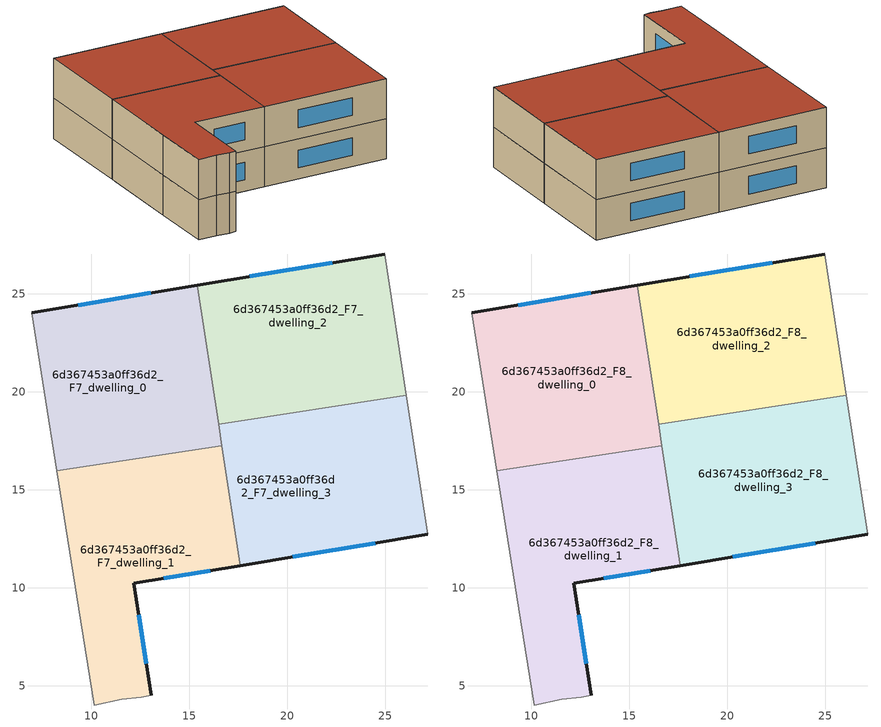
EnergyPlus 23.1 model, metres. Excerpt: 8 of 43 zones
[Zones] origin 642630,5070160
6d367453a0ff36d2_F7_dwelling_0
 floor to 6d367453a0ff36d2_F6_dwelling_0 (EU_floor_Construction): 13.42,25.11 14.75,16.96 8.24,15.96 6.95,24.03 z21
 floor to 6d367453a0ff36d2_F6_dwelling_2 (EU_floor_Construction): 15.4,25.44 16.12,20.7 14.19,20.38 13.42,25.11 z21
 floor to 6d367453a0ff36d2_F6_dwelling_4 (EU_floor_Construction): 16.12,20.7 16.5,18.29 14.58,17.98 14.19,20.38 z21
 floor to 6d367453a0ff36d2_F6_dwelling_3 (EU_floor_Construction): 16.5,18.29 16.66,17.26 14.75,16.96 14.58,17.98 z21
 wall outside (EU_wall_Construction): 15.4,25.44 6.95,24.03 z21:24
 wall to 6d367453a0ff36d2_F7_dwelling_1 (EU_wall_Construction): 8.24,15.96 16.66,17.26 z21:24
 wall adiabatic (EU_wall_Construction): 6.95,24.03 8.24,15.96 z21:24
 wall to 6d367453a0ff36d2_F7_dwelling_2 (EU_wall_Construction): 16.49,18.34 15.4,25.44 z21:24
 wall to 6d367453a0ff36d2_F7_dwelling_3 (EU_wall_Construction): 16.66,17.26 16.49,18.34 z21:24
 window (EU_Window_Construction): 13.03,25.04 9.32,24.43 z21.84:23.16
6d367453a0ff36d2_F7_dwelling_1
 floor to 6d367453a0ff36d2_F6_dwelling_1 (EU_floor_Construction): 14.8,16.66 15.75,10.82 12.16,10.22 13.05,4.52 12.55,4.42 11.55,4.32 10.15,4.02 9.35,8.92 8.29,15.6 z21
 floor to 6d367453a0ff36d2_F6_dwelling_0 (EU_floor_Construction): 14.75,16.96 14.8,16.66 8.29,15.6 8.24,15.96 z21
 floor to 6d367453a0ff36d2_F6_dwelling_3 (EU_floor_Construction): 16.66,17.26 17.6,11.13 15.75,10.82 14.75,16.96 z21
 wall outside (EU_wall_Construction): 13.05,4.52 12.16,10.22 17.6,11.13 z21:24
 wall adiabatic (EU_wall_Construction): 8.24,15.96 9.35,8.92 10.15,4.02 11.55,4.32 12.55,4.42 13.05,4.52 z21:24
 wall to 6d367453a0ff36d2_F7_dwelling_3 (EU_wall_Construction): 17.6,11.13 16.66,17.26 z21:24
 window (EU_Window_Construction): 13.68,10.47 16.07,10.87 / 12.8,6.12 12.41,8.62 z21.84:23.16
6d367453a0ff36d2_F7_dwelling_2
 floor to 6d367453a0ff36d2_F6_dwelling_2 (EU_floor_Construction): 24.97,27.03 25.7,22.26 16.12,20.7 15.4,25.44 z21
 floor to 6d367453a0ff36d2_F6_dwelling_4 (EU_floor_Construction): 25.7,22.26 26.08,19.82 16.49,18.34 16.12,20.7 z21
 wall outside (EU_wall_Construction): 24.97,27.03 15.4,25.44 z21:24
 wall adiabatic (EU_wall_Construction): 26.08,19.82 24.97,27.03 z21:24
 wall to 6d367453a0ff36d2_F7_dwelling_3 (EU_wall_Construction): 16.49,18.34 26.08,19.82 z21:24
 window (EU_Window_Construction): 22.29,26.58 18.08,25.88 z21.84:23.16
6d367453a0ff36d2_F7_dwelling_3
 floor to 6d367453a0ff36d2_F6_dwelling_3 (EU_floor_Construction): 22.24,19.22 23.4,12.09 17.6,11.13 16.5,18.29 z21
 floor to 6d367453a0ff36d2_F6_dwelling_4 (EU_floor_Construction): 26.08,19.82 27.17,12.72 23.4,12.09 22.24,19.22 16.5,18.29 16.49,18.34 z21
 wall outside (EU_wall_Construction): 17.6,11.13 27.17,12.72 z21:24
 wall adiabatic (EU_wall_Construction): 27.17,12.72 26.08,19.82 z21:24
 window (EU_Window_Construction): 20.28,11.57 24.49,12.27 z21.84:23.16
6d367453a0ff36d2_F8_dwelling_0
 floor to 6d367453a0ff36d2_F7_dwelling_0 (EU_floor_Construction): 15.4,25.44 16.66,17.26 8.24,15.96 6.95,24.03 z24
 wall outside (EU_wall_Construction): 15.4,25.44 6.95,24.03 z24:27
 wall to 6d367453a0ff36d2_F8_dwelling_1 (EU_wall_Construction): 8.24,15.96 16.66,17.26 z24:27
 wall adiabatic (EU_wall_Construction): 6.95,24.03 8.24,15.96 z24:27
 wall to 6d367453a0ff36d2_F8_dwelling_2 (EU_wall_Construction): 16.49,18.34 15.4,25.44 z24:27
 wall to 6d367453a0ff36d2_F8_dwelling_3 (EU_wall_Construction): 16.66,17.26 16.49,18.34 z24:27
 window (EU_Window_Construction): 13.03,25.04 9.32,24.43 z24.84:26.16
 roof outside (EU_roof_Construction): 16.66,17.26 15.4,25.44 6.95,24.03 8.24,15.96 z27
6d367453a0ff36d2_F8_dwelling_1
 floor to 6d367453a0ff36d2_F7_dwelling_1 (EU_floor_Construction): 16.66,17.26 17.6,11.13 12.16,10.22 13.05,4.52 12.55,4.42 11.55,4.32 10.15,4.02 9.35,8.92 8.24,15.96 z24
 wall outside (EU_wall_Construction): 13.05,4.52 12.16,10.22 17.6,11.13 z24:27
 wall adiabatic (EU_wall_Construction): 8.24,15.96 9.35,8.92 10.15,4.02 11.55,4.32 12.55,4.42 13.05,4.52 z24:27
 wall to 6d367453a0ff36d2_F8_dwelling_3 (EU_wall_Construction): 17.6,11.13 16.66,17.26 z24:27
 window (EU_Window_Construction): 13.68,10.47 16.07,10.87 / 12.8,6.12 12.41,8.62 z24.84:26.16
 roof outside (EU_roof_Construction): 13.05,4.52 12.16,10.22 17.6,11.13 16.66,17.26 8.24,15.96 9.35,8.92 10.15,4.02 11.55,4.32 12.55,4.42 z27
6d367453a0ff36d2_F8_dwelling_2
 floor to 6d367453a0ff36d2_F7_dwelling_2 (EU_floor_Construction): 24.97,27.03 26.08,19.82 16.49,18.34 15.4,25.44 z24
 wall outside (EU_wall_Construction): 24.97,27.03 15.4,25.44 z24:27
 wall adiabatic (EU_wall_Construction): 26.08,19.82 24.97,27.03 z24:27
 wall to 6d367453a0ff36d2_F8_dwelling_3 (EU_wall_Construction): 16.49,18.34 26.08,19.82 z24:27
 window (EU_Window_Construction): 22.29,26.58 18.08,25.88 z24.84:26.16
 roof outside (EU_roof_Construction): 26.08,19.82 24.97,27.03 15.4,25.44 16.49,18.34 z27
6d367453a0ff36d2_F8_dwelling_3
 floor to 6d367453a0ff36d2_F7_dwelling_3 (EU_floor_Construction): 26.08,19.82 27.17,12.72 17.6,11.13 16.49,18.34 z24
 wall outside (EU_wall_Construction): 17.6,11.13 27.17,12.72 z24:27
 wall adiabatic (EU_wall_Construction): 27.17,12.72 26.08,19.82 z24:27
 window (EU_Window_Construction): 20.28,11.57 24.49,12.27 z24.84:26.16
 roof outside (EU_roof_Construction): 27.17,12.72 26.08,19.82 16.49,18.34 17.6,11.13 z27
[Building]
EU S2 Campaign: North Axis=0; Terrain=City; Solar Distribution=FullExterior
[Site:Location]
Lyon-Bron: Latitude=45.75; Longitude=5; Time Zone=1; Elevation=198
[SizingPeriod:WeatherFileDays]
AnnualSizingPeriod: Begin Month=1; Begin Day of Month=1; End Month=12; End Day of Month=31; Day of Week for Start Day=Monday; Use Weather File Daylight Saving Period=No; Use Weather File Rain and Snow Indicators=No
[MATERIAL]
EU_InternalMass_Material: Roughness=MediumRough; Thickness=0.1; Conductivity=1; Density=1800; Specific Heat=900; Thermal Absorptance=0.9; Solar Absorptance=0.7; Visible Absorptance=0.7
[MATERIAL:NOMASS] Roughness=MediumRough; Thermal Absorptance=0.9; Solar Absorptance=0.7; Visible Absorptance=0.7
Name | Thermal Resistance
EU_wall_NoMass | 0.776494
EU_roof_NoMass | 0.486893
EU_floor_NoMass | 0.421597
[WINDOWMATERIAL:SIMPLEGLAZINGSYSTEM]
EU_Window_SimpleGlazing: UFactor=4.24961; Solar Heat Gain Coefficient=0.83; Visible Transmittance=0.83
[CONSTRUCTION]
EU_wall_Construction: EU_wall_NoMass
EU_roof_Construction: EU_roof_NoMass
EU_floor_Construction: EU_floor_NoMass
EU_Window_Construction: EU_Window_SimpleGlazing
EU_InternalMass_Construction: EU_InternalMass_Material
[ZONE] Type=1; Multiplier=1; Ceiling Height=autocalculate; Floor Area=autocalculate; Part of Total Floor Area=Yes
Name | Volume
6d367453a0ff36d2_F7_dwelling_0; 6d367453a0ff36d2_F8_dwelling_0 | 210.665
6d367453a0ff36d2_F7_dwelling_1; 6d367453a0ff36d2_F8_dwelling_1 | 210.687
6d367453a0ff36d2_F7_dwelling_2; 6d367453a0ff36d2_F8_dwelling_2 | 210.693
6d367453a0ff36d2_F7_dwelling_3; 6d367453a0ff36d2_F8_dwelling_3 | 210.69
[INTERNALMASS] Construction=EU_InternalMass_Construction
Name | Zone or ZoneList | Surface Area
6d367453a0ff36d2_F7_dwelling_0_EU_InternalMass | 6d367453a0ff36d2_F7_dwelling_0 | 70.221
6d367453a0ff36d2_F7_dwelling_1_EU_InternalMass | 6d367453a0ff36d2_F7_dwelling_1 | 70.2276
6d367453a0ff36d2_F7_dwelling_2_EU_InternalMass | 6d367453a0ff36d2_F7_dwelling_2 | 70.2302
6d367453a0ff36d2_F7_dwelling_3_EU_InternalMass | 6d367453a0ff36d2_F7_dwelling_3 | 70.2313
6d367453a0ff36d2_F8_dwelling_0_EU_InternalMass | 6d367453a0ff36d2_F8_dwelling_0 | 70.221
6d367453a0ff36d2_F8_dwelling_1_EU_InternalMass | 6d367453a0ff36d2_F8_dwelling_1 | 70.2276
6d367453a0ff36d2_F8_dwelling_2_EU_InternalMass | 6d367453a0ff36d2_F8_dwelling_2 | 70.2302
6d367453a0ff36d2_F8_dwelling_3_EU_InternalMass | 6d367453a0ff36d2_F8_dwelling_3 | 70.2313
[OTHEREQUIPMENT] Fuel Type=Electricity; Design Level Calculation Method=Watts/Area; Power per Zone Floor Area=1; Fraction Latent=0; Fraction Radiant=0; Fraction Lost=0; Carbon Dioxide Generation Rate=0; EndUse Subcategory=EU_Step8_InternalGains
Name | Zone or ZoneList or Space or SpaceList | Schedule
EU_Step8_InternalGain_6d367453a0ff36d2_F7_dwelling_0_f000 | 6d367453a0ff36d2_F7_dwelling_0 | EU_Step8_GainSchedule_6d367453a0ff36d2_F7_dwelling_0_f000
EU_Step8_InternalGain_6d367453a0ff36d2_F7_dwelling_1_f000 | 6d367453a0ff36d2_F7_dwelling_1 | EU_Step8_GainSchedule_6d367453a0ff36d2_F7_dwelling_1_f000
EU_Step8_InternalGain_6d367453a0ff36d2_F7_dwelling_2_f000 | 6d367453a0ff36d2_F7_dwelling_2 | EU_Step8_GainSchedule_6d367453a0ff36d2_F7_dwelling_2_f000
EU_Step8_InternalGain_6d367453a0ff36d2_F7_dwelling_3_f000 | 6d367453a0ff36d2_F7_dwelling_3 | EU_Step8_GainSchedule_6d367453a0ff36d2_F7_dwelling_3_f000
EU_Step8_InternalGain_6d367453a0ff36d2_F8_dwelling_0_f000 | 6d367453a0ff36d2_F8_dwelling_0 | EU_Step8_GainSchedule_6d367453a0ff36d2_F8_dwelling_0_f000
EU_Step8_InternalGain_6d367453a0ff36d2_F8_dwelling_1_f000 | 6d367453a0ff36d2_F8_dwelling_1 | EU_Step8_GainSchedule_6d367453a0ff36d2_F8_dwelling_1_f000
EU_Step8_InternalGain_6d367453a0ff36d2_F8_dwelling_2_f000 | 6d367453a0ff36d2_F8_dwelling_2 | EU_Step8_GainSchedule_6d367453a0ff36d2_F8_dwelling_2_f000
EU_Step8_InternalGain_6d367453a0ff36d2_F8_dwelling_3_f000 | 6d367453a0ff36d2_F8_dwelling_3 | EU_Step8_GainSchedule_6d367453a0ff36d2_F8_dwelling_3_f000
[ZONEVENTILATION:DESIGNFLOWRATE] Schedule=EU_AlwaysOn; Design Flow Rate Calculation Method=AirChanges/Hour; Air Changes per Hour=0.693814; Ventilation Type=Natural; Fan Pressure Rise=0; Fan Total Efficiency=1; Constant Term Coefficient=1; Temperature Term Coefficient=0; Velocity Term Coefficient=0; Velocity Squared Term Coefficient=0; Minimum Indoor Temperature=-100; Maximum Indoor Temperature=100; Delta Temperature=-100; Minimum Outdoor Temperature=-100; Maximum Outdoor Temperature=100; Maximum Wind Speed=40
Name | Zone or ZoneList or Space or SpaceList
EU_ConstantAir_6d367453a0ff36d2_F7_dwelling_0 | 6d367453a0ff36d2_F7_dwelling_0
EU_ConstantAir_6d367453a0ff36d2_F7_dwelling_1 | 6d367453a0ff36d2_F7_dwelling_1
EU_ConstantAir_6d367453a0ff36d2_F7_dwelling_2 | 6d367453a0ff36d2_F7_dwelling_2
EU_ConstantAir_6d367453a0ff36d2_F7_dwelling_3 | 6d367453a0ff36d2_F7_dwelling_3
EU_ConstantAir_6d367453a0ff36d2_F8_dwelling_0 | 6d367453a0ff36d2_F8_dwelling_0
EU_ConstantAir_6d367453a0ff36d2_F8_dwelling_1 | 6d367453a0ff36d2_F8_dwelling_1
EU_ConstantAir_6d367453a0ff36d2_F8_dwelling_2 | 6d367453a0ff36d2_F8_dwelling_2
EU_ConstantAir_6d367453a0ff36d2_F8_dwelling_3 | 6d367453a0ff36d2_F8_dwelling_3
[HVACTEMPLATE:THERMOSTAT] Constant Heating Setpoint=20; Constant Cooling Setpoint=50
EU_HeatOnly_6d367453a0ff36d2_F0_dwelling_0; EU_HeatOnly_6d367453a0ff36d2_F0_dwelling_1; EU_HeatOnly_6d367453a0ff36d2_F0_dwelling_2; EU_HeatOnly_6d367453a0ff36d2_F0_dwelling_3; EU_HeatOnly_6d367453a0ff36d2_F0_dwelling_4; EU_HeatOnly_6d367453a0ff36d2_F1_dwelling_0; EU_HeatOnly_6d367453a0ff36d2_F1_dwelling_1; EU_HeatOnly_6d367453a0ff36d2_F1_dwelling_2; EU_HeatOnly_6d367453a0ff36d2_F1_dwelling_3; EU_HeatOnly_6d367453a0ff36d2_F1_dwelling_4; EU_HeatOnly_6d367453a0ff36d2_F2_dwelling_0; EU_HeatOnly_6d367453a0ff36d2_F2_dwelling_1; EU_HeatOnly_6d367453a0ff36d2_F2_dwelling_2; EU_HeatOnly_6d367453a0ff36d2_F2_dwelling_3; EU_HeatOnly_6d367453a0ff36d2_F2_dwelling_4; EU_HeatOnly_6d367453a0ff36d2_F3_dwelling_0; EU_HeatOnly_6d367453a0ff36d2_F3_dwelling_1; EU_HeatOnly_6d367453a0ff36d2_F3_dwelling_2; EU_HeatOnly_6d367453a0ff36d2_F3_dwelling_3; EU_HeatOnly_6d367453a0ff36d2_F3_dwelling_4; EU_HeatOnly_6d367453a0ff36d2_F4_dwelling_0; EU_HeatOnly_6d367453a0ff36d2_F4_dwelling_1; EU_HeatOnly_6d367453a0ff36d2_F4_dwelling_2; EU_HeatOnly_6d367453a0ff36d2_F4_dwelling_3; EU_HeatOnly_6d367453a0ff36d2_F4_dwelling_4; EU_HeatOnly_6d367453a0ff36d2_F5_dwelling_0; EU_HeatOnly_6d367453a0ff36d2_F5_dwelling_1; EU_HeatOnly_6d367453a0ff36d2_F5_dwelling_2; EU_HeatOnly_6d367453a0ff36d2_F5_dwelling_3; EU_HeatOnly_6d367453a0ff36d2_F5_dwelling_4; EU_HeatOnly_6d367453a0ff36d2_F6_dwelling_0; EU_HeatOnly_6d367453a0ff36d2_F6_dwelling_1; EU_HeatOnly_6d367453a0ff36d2_F6_dwelling_2; EU_HeatOnly_6d367453a0ff36d2_F6_dwelling_3; EU_HeatOnly_6d367453a0ff36d2_F6_dwelling_4; EU_HeatOnly_6d367453a0ff36d2_F7_dwelling_0; EU_HeatOnly_6d367453a0ff36d2_F7_dwelling_1; EU_HeatOnly_6d367453a0ff36d2_F7_dwelling_2; EU_HeatOnly_6d367453a0ff36d2_F7_dwelling_3; EU_HeatOnly_6d367453a0ff36d2_F8_dwelling_0; EU_HeatOnly_6d367453a0ff36d2_F8_dwelling_1; EU_HeatOnly_6d367453a0ff36d2_F8_dwelling_2; EU_HeatOnly_6d367453a0ff36d2_F8_dwelling_3
[HVACTEMPLATE:ZONE:IDEALLOADSAIRSYSTEM] System Availability Schedule=EU_AlwaysOn; Maximum Heating Supply Air Temperature=50; Minimum Cooling Supply Air Temperature=13; Maximum Heating Supply Air Humidity Ratio=0.0156; Minimum Cooling Supply Air Humidity Ratio=0.0077; Heating Limit=NoLimit; Cooling Limit=NoLimit; Heating Availability Schedule=EU_AlwaysOn; Cooling Availability Schedule=EU_CoolingOff; Dehumidification Control Type=ConstantSensibleHeatRatio; Cooling Sensible Heat Ratio=0.7; Dehumidification Setpoint=60; Humidification Control Type=None; Humidification Setpoint=30; Outdoor Air Method=None; Outdoor Air Flow Rate per Person=0.00944; Outdoor Air Flow Rate per Zone Floor Area=0; Outdoor Air Flow Rate per Zone=0; Demand Controlled Ventilation Type=None; Outdoor Air Economizer Type=NoEconomizer; Heat Recovery Type=None; Sensible Heat Recovery Effectiveness=0.7; Latent Heat Recovery Effectiveness=0.65
Name | Template Thermostat
6d367453a0ff36d2_F7_dwelling_0 | EU_HeatOnly_6d367453a0ff36d2_F7_dwelling_0
6d367453a0ff36d2_F7_dwelling_1 | EU_HeatOnly_6d367453a0ff36d2_F7_dwelling_1
6d367453a0ff36d2_F7_dwelling_2 | EU_HeatOnly_6d367453a0ff36d2_F7_dwelling_2
6d367453a0ff36d2_F7_dwelling_3 | EU_HeatOnly_6d367453a0ff36d2_F7_dwelling_3
6d367453a0ff36d2_F8_dwelling_0 | EU_HeatOnly_6d367453a0ff36d2_F8_dwelling_0
6d367453a0ff36d2_F8_dwelling_1 | EU_HeatOnly_6d367453a0ff36d2_F8_dwelling_1
6d367453a0ff36d2_F8_dwelling_2 | EU_HeatOnly_6d367453a0ff36d2_F8_dwelling_2
6d367453a0ff36d2_F8_dwelling_3 | EU_HeatOnly_6d367453a0ff36d2_F8_dwelling_3
[SIZING:ZONE] Zone Cooling Design Supply Air Temperature Input Method=SupplyAirTemperature; Zone Cooling Design Supply Air Temperature=13; Zone Heating Design Supply Air Temperature Input Method=SupplyAirTemperature; Zone Heating Design Supply Air Temperature=50; Zone Cooling Design Supply Air Humidity Ratio=0.008; Zone Heating Design Supply Air Humidity Ratio=0.008; Cooling Design Air Flow Method=DesignDay; Cooling Design Air Flow Rate=0; Cooling Minimum Air Flow per Zone Floor Area=0.000762; Cooling Minimum Air Flow=0; Cooling Minimum Air Flow Fraction=0.2; Heating Design Air Flow Method=DesignDay; Heating Design Air Flow Rate=0; Heating Maximum Air Flow per Zone Floor Area=0.002032; Heating Maximum Air Flow=0.141576; Heating Maximum Air Flow Fraction=0.3; Account for Dedicated Outdoor Air System=No; Dedicated Outdoor Air System Control Strategy=NeutralSupplyAir; Dedicated Outdoor Air Low Setpoint Temperature for Design=autosize; Dedicated Outdoor Air High Setpoint Temperature for Design=autosize; Zone Load Sizing Method=Sensible Load Only No Latent Load; Zone Latent Cooling Design Supply Air Humidity Ratio Input Method=HumidityRatioDifference; Zone Cooling Design Supply Air Humidity Ratio Difference=0.005; Zone Latent Heating Design Supply Air Humidity Ratio Input Method=HumidityRatioDifference; Zone Humidification Design Supply Air Humidity Ratio Difference=0.005
6d367453a0ff36d2_F7_dwelling_0; 6d367453a0ff36d2_F7_dwelling_1; 6d367453a0ff36d2_F7_dwelling_2; 6d367453a0ff36d2_F7_dwelling_3; 6d367453a0ff36d2_F8_dwelling_0; 6d367453a0ff36d2_F8_dwelling_1; 6d367453a0ff36d2_F8_dwelling_2; 6d367453a0ff36d2_F8_dwelling_3
[SCHEDULE:CONSTANT]
Name | Hourly Value
EU_AlwaysOn | 1
EU_CoolingOff | 0
[SCHEDULE:FILE] Column Number=1; Rows to Skip at Top=0; Number of Hours of Data=8760; Column Separator=Comma; Interpolate to Timestep=No; Minutes per Item=60; Adjust Schedule for Daylight Savings=Yes
Name | File
EU_Step8_GainSchedule_6d367453a0ff36d2_F7_dwelling_0_f000 | ../../schedules/6d367453a0ff36d2/6d367453a0ff36d2_F7_dwelling_0_f000_gain.csv
EU_Step8_GainSchedule_6d367453a0ff36d2_F7_dwelling_1_f000 | ../../schedules/6d367453a0ff36d2/6d367453a0ff36d2_F7_dwelling_1_f000_gain.csv
EU_Step8_GainSchedule_6d367453a0ff36d2_F7_dwelling_2_f000 | ../../schedules/6d367453a0ff36d2/6d367453a0ff36d2_F7_dwelling_2_f000_gain.csv
EU_Step8_GainSchedule_6d367453a0ff36d2_F7_dwelling_3_f000 | ../../schedules/6d367453a0ff36d2/6d367453a0ff36d2_F7_dwelling_3_f000_gain.csv
EU_Step8_GainSchedule_6d367453a0ff36d2_F8_dwelling_0_f000 | ../../schedules/6d367453a0ff36d2/6d367453a0ff36d2_F8_dwelling_0_f000_gain.csv
EU_Step8_GainSchedule_6d367453a0ff36d2_F8_dwelling_1_f000 | ../../schedules/6d367453a0ff36d2/6d367453a0ff36d2_F8_dwelling_1_f000_gain.csv
EU_Step8_GainSchedule_6d367453a0ff36d2_F8_dwelling_2_f000 | ../../schedules/6d367453a0ff36d2/6d367453a0ff36d2_F8_dwelling_2_f000_gain.csv
EU_Step8_GainSchedule_6d367453a0ff36d2_F8_dwelling_3_f000 | ../../schedules/6d367453a0ff36d2/6d367453a0ff36d2_F8_dwelling_3_f000_gain.csv
